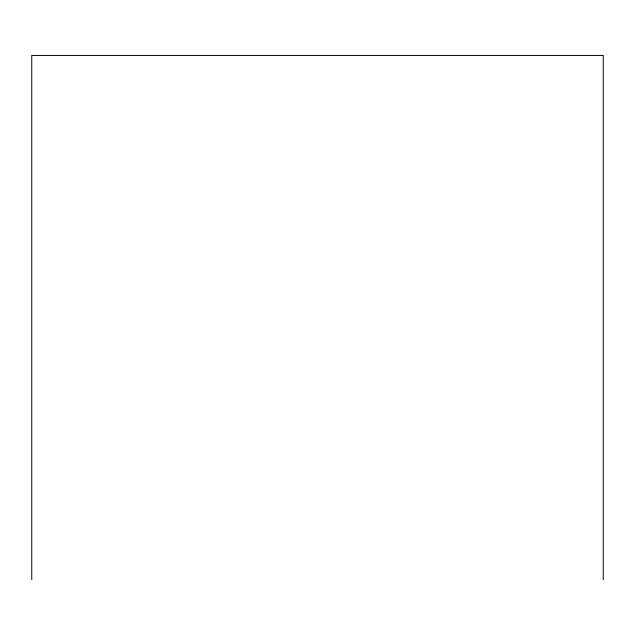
<?xml version="1.0" encoding="UTF-8"?>
<svg xmlns="http://www.w3.org/2000/svg" width="635" height="635" viewBox="0 0 635 635"><rect width="100%" height="100%" fill="white"/><g stroke="black" fill="none" stroke-linecap="round" stroke-linejoin="round"><path stroke-width="0.95" d="M603.25 579.564L603.25 55.435L31.75 55.435L31.75 579.564"/></g></svg>
